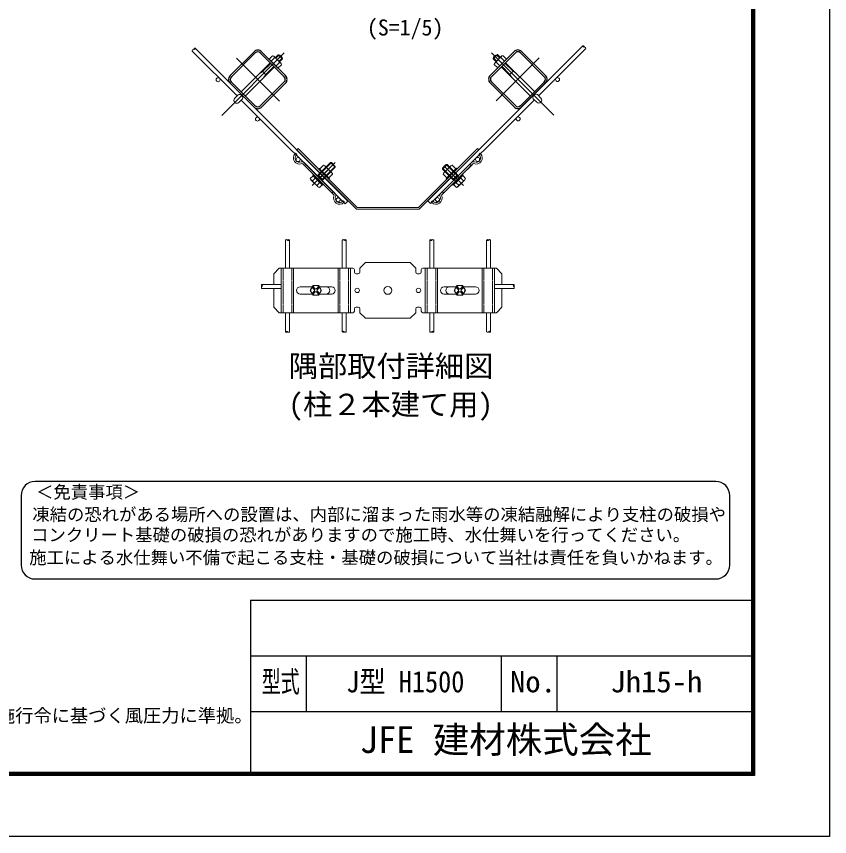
# Model space of a CAD drawing. Units: millimetres, scale not verified, with parts at other scales. Extents: x -4200 to 4200, y -2970 to 2970.
# Drawn here: x 1279 to 4200, y -2970 to -23 of the extents above; entities that cross this region are included whole.
import ezdxf
from ezdxf.enums import TextEntityAlignment as Align

# ---------------------------------------------------------------- set-up
doc = ezdxf.new("R2010")
doc.units = ezdxf.units.MM
doc.header["$LTSCALE"] = 10
doc.linetypes.add('USER1', pattern=[50.8, 31.75, -6.35, 6.35, -6.35])
doc.linetypes.add('USER2', pattern=[0.375, 0.25, -0.125])
for name, color, linetype, lineweight in [('0-0_D-TTL-TXT', 7, 'Continuous', 25), ('0-4_D-STR3', 3, 'Continuous', 13), ('0-5_D-BMK', 2, 'USER1', 13), ('0-6_D-STR1', 1, 'Continuous', 25), ('0-7_D-STR2', 7, 'Continuous', 13), ('0-C_D-TTL', 7, 'Continuous', 25)]:
    doc.layers.add(name, color=color, linetype=linetype, lineweight=lineweight)
doc.styles.add('ＭＳ ゴシック', font='')
doc.styles.get('ＭＳ ゴシック').set_extended_font_data('MS Gothic')

msp = doc.modelspace()

# ---------------------------------------------------------------- linework, layer by layer
at = {"layer": '0-0_D-TTL-TXT', "color": 2}
for p, q in [((3791.33, -1694.19), (1345.78, -1694.19)), ((1295.78, -1744.19), (1295.78, -1994.19)), ((3841.33, -1994.19), (3841.33, -1744.19)), ((1345.78, -2044.19), (3791.33, -2044.19))]:
    msp.add_line(p, q, dxfattribs=at)
for centre, start, end in [((1345.78, -1744.19), 90, 180), ((3791.33, -1744.19), 0, 90), ((1345.78, -1994.19), 180, 270), ((3791.33, -1994.19), 270, 0)]:
    msp.add_arc(centre, 50, start, end, dxfattribs=at)
at = {"layer": '0-4_D-STR3'}
for p, q in [((2198.63, -164.56), (2186.59, -176.6)), ((2186.59, -176.6), (2218.5, -208.5)), ((2206.1, -172.02), (2194.06, -184.06)), ((2202.98, -165.72), (2198.63, -164.56)), ((2202.98, -165.72), (2229.37, -192.11)), ((2204.94, -167.67), (2206.1, -172.02)), ((2210.45, -173.19), (2206.1, -172.02)), ((2208.83, -171.56), (2219.63, -160.76)), ((2210.52, -173.26), (2222.53, -161.26)), ((2234.34, -175.47), (2219.63, -160.76)), ((2221.84, -184.57), (2233.84, -172.57)), ((2223.53, -186.27), (2234.34, -175.47)), ((2991.79, -174.67), (3006.5, -159.96)), ((3002.6, -185.47), (2991.79, -174.67)), ((3004.3, -183.77), (2992.29, -171.77)), ((3023.15, -164.92), (2996.76, -191.31)), ((3015.61, -172.46), (3003.6, -160.46)), ((3017.31, -170.76), (3006.5, -159.96)), ((3039.54, -175.8), (3007.63, -207.7)), ((3015.68, -172.39), (3020.03, -171.22)), ((3021.19, -166.87), (3020.03, -171.22)), ((3020.03, -171.22), (3032.07, -183.26)), ((3023.15, -164.92), (3027.5, -163.76)), ((3027.5, -163.76), (3039.54, -175.8)), ((2086.58, -293.81), (2190.67, -189.72)), ((2101.29, -308.52), (2205.37, -204.43)), ((2203.68, -202.73), (2174.54, -231.86)), ((2223.07, -188.99), (2211.03, -201.03)), ((2230.54, -196.46), (2218.5, -208.5)), ((2221.91, -184.64), (2223.07, -188.99)), ((2227.42, -190.16), (2223.07, -188.99)), ((2229.37, -192.11), (2230.54, -196.46)), ((2996.76, -191.31), (2995.59, -195.66)), ((2995.59, -195.66), (3007.63, -207.7)), ((2998.71, -189.36), (3003.06, -188.19)), ((3004.22, -183.84), (3003.06, -188.19)), ((3003.06, -188.19), (3015.1, -200.23)), ((3124.84, -307.72), (3020.76, -203.63)), ((3033.77, -190.62), (3062.9, -219.75)), ((3139.55, -293.01), (3035.46, -188.92)), ((2163.23, -220.55), (2151.35, -229.04)), ((2161.53, -218.85), (2176.24, -233.56)), ((2174.54, -231.86), (2166.06, -243.74)), ((3064.6, -218.05), (3049.89, -232.76)), ((3051.59, -231.06), (3060.07, -242.94)), ((3062.9, -219.75), (3074.78, -228.24)), ((2075.9, -304.48), (2063.39, -317)), ((2090.61, -319.19), (2078.1, -331.71)), ((3135.52, -318.39), (3148.04, -330.91)), ((3150.23, -303.68), (3162.74, -316.2)), ((2290.93, -497.37), (2286.4, -501.89)), ((2290.93, -497.37), (2501.19, -707.62)), ((2724.93, -707.62), (2935.19, -497.37)), ((2935.19, -497.37), (2939.72, -501.89)), ((2280.04, -515.89), (2281.45, -514.47)), ((2285.98, -519), (2281.45, -514.47)), ((2284.56, -520.41), (2285.98, -519)), ((2286.4, -501.89), (2496.66, -712.15)), ((2729.46, -712.15), (2939.72, -501.89)), ((2940.15, -519), (2944.67, -514.47)), ((2941.56, -520.41), (2940.15, -519)), ((2946.09, -515.89), (2944.67, -514.47)), ((2418.84, -663.74), (2307.54, -552.45)), ((2423.37, -659.22), (2312.07, -547.92)), ((2313.98, -558.88), (2318.5, -554.35)), ((2341.37, -630.73), (2424.32, -547.78)), ((2360.07, -598.45), (2410.55, -547.97)), ((2362.75, -592.38), (2407.15, -547.97)), ((2382.12, -557.45), (2368.83, -570.74)), ((2412.33, -584.82), (2387.23, -559.73)), ((2424.12, -564.94), (2407.15, -547.97)), ((2802.75, -659.22), (2914.05, -547.92)), ((2807.28, -663.74), (2918.58, -552.45)), ((2809.47, -571.61), (2826.44, -554.64)), ((2809.47, -568.21), (2823.05, -554.64)), ((2851.53, -596.7), (2814.12, -559.29)), ((2814.2, -584.42), (2839.3, -559.32)), ((2869.72, -601.31), (2823.05, -554.64)), ((2823.05, -554.64), (2826.44, -554.64)), ((2863.78, -591.97), (2826.44, -554.64)), ((2844.4, -557.04), (2857.7, -570.33)), ((2880.18, -590.84), (2915.53, -555.49)), ((2912.14, -558.88), (2907.62, -554.35)), ((2339.29, -575.71), (2325.72, -562.14)), ((2361.33, -610.76), (2399.8, -572.3)), ((2364.44, -570.88), (2366.71, -568.62)), ((2403.48, -605.39), (2366.71, -568.62)), ((2373.65, -612.03), (2424.12, -561.55)), ((2390.25, -565.58), (2376.96, -578.87)), ((2379.72, -609.35), (2424.12, -564.94)), ((2406.52, -581.84), (2393.22, -595.13)), ((2424.12, -564.94), (2424.12, -561.55)), ((2852.88, -611.62), (2809.47, -568.21)), ((2809.47, -571.61), (2809.47, -568.21)), ((2846.81, -608.94), (2809.47, -571.61)), ((2885.16, -630.32), (2816.35, -561.52)), ((2820.01, -581.44), (2833.3, -594.73)), ((2823.05, -604.98), (2859.82, -568.21)), ((2825.31, -607.25), (2862.08, -570.48)), ((2836.27, -565.17), (2849.57, -578.47)), ((2862.08, -570.48), (2859.82, -568.21)), ((2334.6, -604.96), (2343.09, -596.48)), ((2362.41, -635.6), (2336.91, -610.09)), ((2342.74, -613.1), (2351.22, -604.61)), ((2343.09, -593.65), (2345.92, -590.82)), ((2378.45, -629.01), (2343.09, -593.65)), ((2361.05, -597.47), (2362.75, -592.38)), ((2379.72, -609.35), (2362.75, -592.38)), ((2374.63, -611.04), (2379.72, -609.35)), ((2401.21, -607.65), (2403.48, -605.39)), ((2414.65, -589.97), (2401.36, -603.27)), ((2811.88, -589.57), (2825.17, -602.86)), ((2825.31, -607.25), (2823.05, -604.98)), ((2846.81, -608.94), (2863.78, -591.97)), ((2851.9, -610.64), (2846.81, -608.94)), ((2848.08, -628.6), (2883.44, -593.24)), ((2856.14, -614.88), (2852.88, -611.62)), ((2853.23, -623.45), (2878.33, -598.35)), ((2864.12, -635.19), (2889.62, -609.69)), ((2883.79, -612.69), (2875.3, -604.2)), ((2883.44, -593.24), (2880.61, -590.42)), ((2891.92, -604.56), (2883.44, -596.07)), ((2359, -629.36), (2367.48, -620.87)), ((2367.13, -637.49), (2375.62, -629.01)), ((2378.45, -629.01), (2381.27, -626.18)), ((2848.08, -628.6), (2845.25, -625.77)), ((2859.39, -637.09), (2850.91, -628.6)), ((2867.53, -628.95), (2859.04, -620.47)), ((2412.41, -657.31), (2416.93, -652.78)), ((2813.72, -657.31), (2809.19, -652.78)), ((2450.87, -686.72), (2452.29, -685.31)), ((2452.29, -685.31), (2456.81, -689.84)), ((2455.4, -691.25), (2456.81, -689.84)), ((2773.83, -685.31), (2769.31, -689.84)), ((2770.72, -691.25), (2769.31, -689.84)), ((2775.25, -686.72), (2773.83, -685.31)), ((2505.71, -709.5), (2720.41, -709.5)), ((2505.71, -715.9), (2720.41, -715.9)), ((2533.06, -907.32), (2513.06, -927.32)), ((2533.06, -907.32), (2693.06, -907.32)), ((2693.06, -907.32), (2713.06, -927.32)), ((2223.06, -927.32), (2203.06, -947.32)), ((2487.06, -927.32), (2223.06, -927.32)), ((2230.43, -1087.32), (2230.43, -927.32)), ((2274.43, -1087.32), (2274.43, -927.32)), ((2434.43, -1087.32), (2434.43, -927.32)), ((2478.43, -1087.32), (2478.43, -927.32)), ((2493.06, -941.32), (2493.06, -933.32)), ((2513.06, -941.32), (2513.06, -927.32)), ((2713.06, -941.32), (2713.06, -927.32)), ((2733.06, -941.32), (2733.06, -933.32)), ((2739.06, -927.32), (3003.06, -927.32)), ((2747.69, -1087.32), (2747.69, -927.32)), ((2791.69, -1087.32), (2791.69, -927.32)), ((2951.69, -1087.32), (2951.69, -927.32)), ((2995.69, -1087.32), (2995.69, -927.32)), ((3003.06, -927.32), (3023.06, -947.32)), ((2203.06, -947.32), (2203.06, -986.12)), ((2499.06, -947.32), (2507.06, -947.32)), ((2727.06, -947.32), (2719.06, -947.32)), ((3023.06, -947.32), (3023.06, -986.12)), ((2203.06, -1000.52), (2203.06, -1067.32)), ((2341.58, -994.32), (2297.83, -994.32)), ((2344.26, -989.66), (2334.07, -1007.32)), ((2343.15, -998.83), (2348.8, -1004.49)), ((2344.26, -989.66), (2364.65, -989.66)), ((2345.97, -996.01), (2351.63, -1001.66)), ((2362.94, -996.01), (2357.29, -1001.66)), ((2365.77, -998.83), (2360.12, -1004.49)), ((2364.65, -989.66), (2374.85, -1007.32)), ((2411.03, -994.32), (2367.34, -994.32)), ((2815.09, -994.32), (2858.78, -994.32)), ((2861.47, -989.66), (2851.27, -1007.32)), ((2860.35, -998.83), (2866, -1004.49)), ((2881.86, -989.66), (2861.47, -989.66)), ((2863.18, -996.01), (2868.83, -1001.66)), ((2880.15, -996.01), (2874.49, -1001.66)), ((2882.98, -998.83), (2877.32, -1004.49)), ((2881.86, -989.66), (2892.05, -1007.32)), ((2884.54, -994.32), (2928.29, -994.32)), ((3023.06, -1000.52), (3023.06, -1067.32)), ((2341.58, -1020.32), (2297.83, -1020.32)), ((2344.27, -1024.98), (2334.07, -1007.32)), ((2343.15, -1015.81), (2348.8, -1010.15)), ((2344.27, -1024.98), (2364.65, -1024.98)), ((2345.97, -1018.63), (2351.63, -1012.98)), ((2362.94, -1018.63), (2357.29, -1012.98)), ((2365.77, -1015.81), (2360.12, -1010.15)), ((2364.65, -1024.98), (2374.85, -1007.32)), ((2411.03, -1020.32), (2367.34, -1020.32)), ((2815.09, -1020.32), (2858.78, -1020.32)), ((2861.47, -1024.98), (2851.27, -1007.32)), ((2860.35, -1015.81), (2866, -1010.15)), ((2881.86, -1024.98), (2861.47, -1024.98)), ((2863.18, -1018.63), (2868.83, -1012.98)), ((2880.15, -1018.63), (2874.49, -1012.98)), ((2882.98, -1015.81), (2877.32, -1010.15)), ((2881.86, -1024.98), (2892.05, -1007.32)), ((2884.54, -1020.32), (2928.29, -1020.32)), ((2223.06, -1087.32), (2203.06, -1067.32)), ((2223.06, -1087.32), (2487.06, -1087.32)), ((2493.06, -1073.32), (2493.06, -1081.32)), ((2499.06, -1067.32), (2507.06, -1067.32)), ((2513.06, -1073.32), (2513.06, -1087.32)), ((2533.06, -1107.32), (2513.06, -1087.32)), ((2693.06, -1107.32), (2713.06, -1087.32)), ((2713.06, -1073.32), (2713.06, -1087.32)), ((2727.06, -1067.32), (2719.06, -1067.32)), ((2733.06, -1073.32), (2733.06, -1081.32)), ((3003.06, -1087.32), (2739.06, -1087.32)), ((3023.06, -1067.32), (3003.06, -1087.32)), ((2693.06, -1107.32), (2533.06, -1107.32))]:
    msp.add_line(p, q, dxfattribs=at)
at = {"layer": '0-4_D-STR3', "linetype": 'USER2'}
for p, q in [((2236.83, -1087.32), (2236.83, -927.32)), ((2268.03, -1087.32), (2268.03, -927.32)), ((2440.83, -1087.32), (2440.83, -927.32)), ((2472.03, -1087.32), (2472.03, -927.32)), ((2754.09, -1087.32), (2754.09, -927.32)), ((2785.29, -1087.32), (2785.29, -927.32)), ((2958.09, -1087.32), (2958.09, -927.32)), ((2989.29, -1087.32), (2989.29, -927.32))]:
    msp.add_line(p, q, dxfattribs=at)
at = {"layer": '0-4_D-STR3'}
for points in [[(2163.23, -220.55), (2192.36, -191.42), (2163.23, -220.55)], [(3022.45, -201.93), (3051.59, -231.06), (3022.45, -201.93)], [(2424.12, -561.55), (2410.55, -547.97), (2407.15, -547.97)], [(2851.9, -610.64), (2865.48, -597.06), (2863.78, -591.97)]]:
    msp.add_lwpolyline(points, dxfattribs=at)
for centre, radius in [((2354.46, -1007.32), 17.66), ((2503.06, -1007.32), 8), ((2613.06, -1007.32), 14), ((2723.06, -1007.32), 8), ((2871.66, -1007.32), 17.66)]:
    msp.add_circle(centre, radius, dxfattribs=at)
for centre, radius, start, end in [((2218.39, -176.71), 16, 4.4584, 85.5416), ((3007.75, -175.91), 16, 94.4584, 175.5416), ((2070.74, -324.35), 10.4, 135, 315), ((3155.39, -323.55), 10.4, 225, 45), ((2295.59, -531.44), 22, 135, 292.60731), ((2295.59, -531.44), 15.6, 135, 292.60731), ((2930.53, -531.44), 22, 247.39269, 45), ((2930.53, -531.44), 15.6, 247.39269, 45), ((2305.28, -554.71), 9.6, 45, 112.60731), ((2305.28, -554.71), 3.2, 45, 112.60731), ((2381.1, -566.6), 9.21, 6.37498, 83.62502), ((2845.43, -566.2), 9.21, 96.37498, 173.62502), ((2920.84, -554.71), 9.6, 67.39269, 135), ((2920.84, -554.71), 3.2, 67.39269, 135), ((2375.71, -596.38), 34.06, 25.26839, 64.73161), ((2405.48, -591.01), 9.22, 6.43449, 83.56551), ((2821.04, -590.6), 9.22, 96.43449, 173.56551), ((2850.81, -595.98), 34.06, 115.26839, 154.73161), ((2343.76, -603.94), 9.22, 186.40651, 263.59349), ((2373.54, -598.56), 34.06, 205.26839, 244.73161), ((2342.07, -605.63), 9.21, 6.37498, 83.62502), ((2336.68, -635.41), 34.06, 25.26839, 64.73161), ((2889.84, -635.01), 34.06, 115.26839, 154.73161), ((2852.99, -598.15), 34.06, 295.26839, 334.73161), ((2884.46, -605.23), 9.21, 96.37498, 173.62502), ((2882.76, -603.53), 9.22, 276.40651, 353.59349), ((2368, -628.49), 9.04, 185.51779, 264.48221), ((2366.45, -630.04), 9.22, 6.43449, 83.56551), ((2860.07, -629.63), 9.22, 96.43449, 173.56551), ((2858.53, -628.08), 9.04, 275.51779, 354.48221), ((2439.84, -675.69), 22, 157.39269, 315), ((2416.58, -666.01), 3.2, 337.39269, 45), ((2416.58, -666.01), 9.6, 337.39269, 45), ((2439.84, -675.69), 15.6, 157.39269, 315), ((2786.28, -675.69), 22, 225, 22.60731), ((2786.28, -675.69), 15.6, 225, 22.60731), ((2809.54, -666.01), 9.6, 135, 202.60731), ((2809.54, -666.01), 3.2, 135, 202.60731), ((2505.71, -703.1), 12.8, 225, 270), ((2505.71, -703.1), 6.4, 225, 270), ((2720.41, -703.1), 6.4, 270, 315), ((2720.41, -703.1), 12.8, 270, 315), ((2487.06, -933.32), 6, 0, 90), ((2499.06, -941.32), 6, 180, 270), ((2507.06, -941.32), 6, 270, 0), ((2719.06, -941.32), 6, 180, 270), ((2727.06, -941.32), 6, 270, 0), ((2739.06, -933.32), 6, 90, 180), ((2297.83, -1007.32), 13, 90, 270), ((2344.56, -997.42), 2, 45, 225), ((2354.46, -998.83), 4, 225.00001, 314.99999), ((2364.36, -997.42), 2, 315.00048, 135.00047), ((2391.66, -1007.32), 13, 270, 90), ((2411.03, -1007.32), 13, 270, 90), ((2815.09, -1007.32), 13, 90, 270), ((2834.46, -1007.32), 13, 90, 270), ((2861.76, -997.42), 2, 44.99953, 224.99952), ((2871.66, -998.83), 4, 225.00001, 314.99999), ((2881.56, -997.42), 2, 315, 135), ((2928.29, -1007.32), 13, 270, 90), ((2344.56, -1017.22), 2, 135.00001, 314.99999), ((2345.97, -1007.32), 4, 314.99999, 45), ((2354.46, -1015.8), 4, 45, 135), ((2362.94, -1007.32), 4, 135, 225.00001), ((2364.36, -1017.22), 2, 225.00002, 45), ((2861.76, -1017.22), 2, 135, 314.99998), ((2863.18, -1007.32), 4, 314.99999, 45), ((2871.66, -1015.8), 4, 45, 135), ((2880.15, -1007.32), 4, 135, 225.00001), ((2881.56, -1017.22), 2, 225.00001, 44.99999), ((2487.06, -1081.32), 6, 270, 0), ((2499.06, -1073.32), 6, 90, 180), ((2507.06, -1073.32), 6, 0, 90), ((2719.06, -1073.32), 6, 90, 180), ((2727.06, -1073.32), 6, 0, 90), ((2739.06, -1081.32), 6, 180, 270)]:
    msp.add_arc(centre, radius, start, end, dxfattribs=at)
for centre, major_axis, start_param, end_param in [((2083.22, -311.88), (-7.35, 7.35), 3.1415927, 6.2831853), ((3142.92, -311.08), (7.35, 7.35), 0, 3.1415927)]:
    msp.add_ellipse(centre, major_axis=major_axis, ratio=0.649974, start_param=start_param, end_param=end_param, dxfattribs=at)
at = {"layer": '0-5_D-BMK'}
for p, q in [((2016.57, -378.52), (2243.92, -151.18)), ((2069.44, -172.58), (2224.19, -327.33)), ((3209.56, -377.72), (2982.21, -150.38)), ((3156.69, -171.78), (3001.95, -326.53))]:
    msp.add_line(p, q, dxfattribs=at)
at = {"layer": '0-6_D-STR1'}
for p, q in [((2046.42, -235.54), (2132.4, -149.56)), ((2050.94, -240.07), (2136.93, -154.08)), ((2241.01, -240.07), (2155.03, -154.08)), ((2245.54, -235.54), (2159.55, -149.56)), ((2980.59, -234.74), (3066.58, -148.76)), ((2985.12, -239.27), (3071.1, -153.28)), ((3175.19, -239.27), (3089.2, -153.28)), ((3179.71, -234.74), (3093.73, -148.76)), ((2046.29, -262.56), (2132.53, -348.81)), ((2050.85, -258.08), (2137.01, -344.24)), ((2155.03, -344.15), (2241.01, -258.17)), ((2159.55, -348.68), (2245.54, -262.69)), ((3066.58, -347.88), (2980.59, -261.89)), ((3071.1, -343.35), (2985.12, -257.37)), ((3175.28, -257.28), (3089.12, -343.44)), ((3179.85, -261.76), (3093.6, -348.01))]:
    msp.add_line(p, q, dxfattribs=at)
for centre, radius, start, end in [((2145.98, -163.13), 19.2, 45, 135.00001), ((3080.15, -162.33), 19.2, 44.99999, 135), ((2145.98, -163.13), 12.8, 45, 135.00001), ((3080.15, -162.33), 12.8, 44.99999, 135), ((2059.99, -249.12), 19.2, 135.00001, 225), ((2231.96, -249.12), 19.2, 315.00001, 45.00002), ((2994.17, -248.32), 19.2, 134.99998, 224.99999), ((3166.14, -248.32), 19.2, 315, 44.99999), ((2059.99, -249.12), 12.8, 135.00001, 225), ((2231.96, -249.12), 12.8, 315.00001, 45.00002), ((2994.17, -248.32), 12.8, 134.99998, 224.99999), ((3166.14, -248.32), 12.8, 315, 44.99999), ((2145.98, -335.1), 19.2, 225, 315.00001), ((2145.98, -335.1), 12.8, 225, 315.00001), ((3080.15, -334.3), 19.2, 224.99999, 315), ((3080.15, -334.3), 12.8, 224.99999, 315)]:
    msp.add_arc(centre, radius, start, end, dxfattribs=at)
at = {"layer": '0-7_D-STR2'}
for p, q in [((2071.87, -308.51), (1910.54, -147.18)), ((2082.06, -298.33), (1920.72, -137)), ((2756.3, -685.31), (3313.7, -127.91)), ((3154.26, -307.71), (3323.89, -138.09)), ((2459.65, -696.29), (2086.58, -323.22)), ((2096.76, -313.04), (2469.83, -686.11)), ((2766.48, -695.49), (3139.55, -322.42)), ((2459.65, -696.29), (2469.83, -686.11)), ((2756.3, -685.31), (2766.48, -695.49)), ((2245.26, -927.32), (2245.26, -826.67)), ((2259.66, -927.32), (2259.66, -826.67)), ((2449.26, -927.32), (2449.26, -826.67)), ((2463.66, -927.32), (2463.66, -826.67)), ((2763.86, -927.32), (2763.86, -826.67)), ((2778.26, -927.32), (2778.26, -826.67)), ((2967.86, -927.32), (2967.86, -826.67)), ((2982.26, -927.32), (2982.26, -826.67)), ((2229.06, -986.12), (2160.62, -986.12)), ((2229.06, -1000.52), (2160.62, -1000.52)), ((2995.69, -986.12), (3065.5, -986.12)), ((2995.69, -1000.52), (3065.5, -1000.52)), ((2245.26, -1087.32), (2245.26, -1155.76)), ((2259.66, -1087.32), (2259.66, -1155.76)), ((2449.26, -1087.32), (2449.26, -1155.76)), ((2463.66, -1087.32), (2463.66, -1155.76)), ((2763.86, -1087.32), (2763.86, -1155.76)), ((2778.26, -1087.32), (2778.26, -1155.76)), ((2967.86, -1087.32), (2967.86, -1155.76)), ((2982.26, -1087.32), (2982.26, -1155.76))]:
    msp.add_line(p, q, dxfattribs=at)
for centre in [(2003.43, -250.25), (3222.71, -249.45), (2144.85, -391.67), (3081.28, -390.87), (2290.51, -537.33), (2935.62, -536.53), (2434.76, -681.58), (2791.37, -680.78)]:
    msp.add_circle(centre, 7.2, dxfattribs=at)
for centre, start, end in [((1914.97, -146.52), 81.54543, 188.45457), ((1920.06, -141.43), 81.54543, 188.45457), ((1916.29, -137.66), 261.54543, 8.45457), ((3318.14, -128.56), 171.54543, 278.45457), ((3314.36, -132.34), 351.54543, 98.45457), ((3319.45, -137.43), 351.54543, 98.45457), ((2248.86, -829.34), 36.54543, 143.45457), ((2256.06, -829.34), 36.54543, 143.45457), ((2452.86, -829.34), 36.54543, 143.45457), ((2460.06, -829.34), 36.54543, 143.45457), ((2767.46, -829.34), 36.54543, 143.45457), ((2774.66, -829.34), 36.54543, 143.45457), ((2971.46, -829.34), 36.54543, 143.45457), ((2978.66, -829.34), 36.54543, 143.45457), ((2256.06, -824), 216.54543, 323.45457), ((2460.06, -824), 216.54543, 323.45457), ((2767.46, -824), 216.54543, 323.45457), ((2971.46, -824), 216.54543, 323.45457), ((2163.29, -989.72), 126.54543, 233.45457), ((2163.29, -996.92), 126.54543, 233.45457), ((2157.95, -989.72), 306.54543, 53.45457), ((3068.17, -989.72), 126.54543, 233.45457), ((3062.83, -989.72), 306.54543, 53.45457), ((3062.83, -996.92), 306.54543, 53.45457), ((2248.86, -1158.43), 36.54543, 143.45457), ((2248.86, -1153.09), 216.54543, 323.45457), ((2256.06, -1153.09), 216.54543, 323.45457), ((2452.86, -1158.43), 36.54543, 143.45457), ((2452.86, -1153.09), 216.54543, 323.45457), ((2460.06, -1153.09), 216.54543, 323.45457), ((2767.46, -1153.09), 216.54543, 323.45457), ((2774.66, -1158.43), 36.54543, 143.45457), ((2774.66, -1153.09), 216.54543, 323.45457), ((2971.46, -1153.09), 216.54543, 323.45457), ((2978.66, -1158.43), 36.54543, 143.45457), ((2978.66, -1153.09), 216.54543, 323.45457)]:
    msp.add_arc(centre, 4.48, start, end, dxfattribs=at)
at = {"layer": '0-C_D-TTL'}
for p, q in [((2120, -2120), (2120, -2740)), ((2120, -2120), (3920, -2120)), ((2120, -2320), (3920, -2320)), ((2320, -2320), (2320, -2520)), ((3020, -2320), (3020, -2520)), ((3220, -2320), (3220, -2520)), ((2120, -2520), (3920, -2520))]:
    msp.add_line(p, q, dxfattribs=at)
at = {"layer": '0-C_D-TTL', "color": 2}
msp.add_lwpolyline([(-4200, 2970), (4200, 2970), (4200, -2970), (-4200, -2970)], close=True, dxfattribs=at)
at = {"layer": '0-C_D-TTL'}
for points in [[(-3930, 2750), (3930, 2750), (3930, -2750), (-3930, -2750)], [(-3927.5, 2747.5), (3927.5, 2747.5), (3927.5, -2747.5), (-3927.5, -2747.5)], [(-3925, 2745), (3925, 2745), (3925, -2745), (-3925, -2745)], [(-3922.5, 2742.5), (3922.5, 2742.5), (3922.5, -2742.5), (-3922.5, -2742.5)], [(-3920, 2740), (3920, 2740), (3920, -2740), (-3920, -2740)]]:
    msp.add_lwpolyline(points, close=True, dxfattribs=at)

# ---------------------------------------------------------------- texts
at = {"layer": '0-0_D-TTL-TXT', "style": 'ＭＳ ゴシック'}
for s, height, p in [('(S=1/5)', 57.7, (2537.89, -108.56)), ('隅部取付詳細図', 76.98, (2257.08, -1340.81)), ('(柱２本建て用)', 76.98, (2256.04, -1478.55)), ('＜免責事項＞ \u3000\u3000', 45.67, (1349.48, -1768.37)), ('凍結の恐れがある場所への設置は、内部に溜まった雨水等の凍結融解により支柱の破損や', 45.67, (1335.96, -1848.87)), ('コンクリート基礎の破損の恐れがありますので施工時、水仕舞いを行ってください。', 45.67, (1331.85, -1922.29)), ('施工による水仕舞い不備で起こる支柱・基礎の破損について当社は責任を負いかねます。 ', 45.67, (1324.86, -2003.78)), ('（設計条件）風荷重：昭和57年改正 建築基準法・同施行令に基づく風圧力に準拠。', 48.09, (-332.45, -2573.6)), ('JFE 建材株式会社', 96.19, (2512.38, -2698.5))]:
    msp.add_text(s, height=height, dxfattribs=at).set_placement(p, align=Align.BOTTOM_LEFT)
for s, height, width, p in [('型式', 76.97, 0.65, (2160.27, -2474.8)), ('J型 H1500', 76.98, 0.9, (2463.6, -2474.8)), ('No.', 76.98, 1.05, (3052, -2474.8)), ('Jh15-h', 76.98, 1.05, (3412.67, -2474.8))]:
    msp.add_text(s, height=height, dxfattribs=dict(at, width=width)).set_placement(p, align=Align.BOTTOM_LEFT)

doc.saveas('drawing.dxf')
